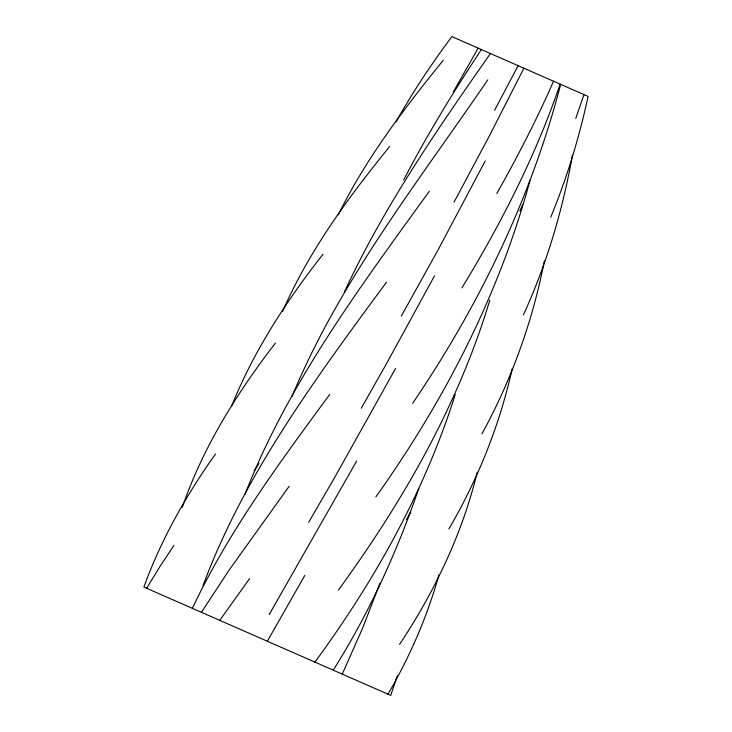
<?xml version="1.0" encoding="UTF-8"?>
<svg xmlns="http://www.w3.org/2000/svg" width="732" height="732" viewBox="0 0 732 732"><rect width="100%" height="100%" fill="white"/><g stroke="black" fill="none" stroke-linecap="round" stroke-linejoin="round"><path stroke-width="1.1" d="M572.461 155.111C562.679 210.084 546.749 264.051 523.426 314.833M544.379 260.83C532.64 321.247 511.577 379.789 481.967 433.765M512.299 368.379C499.755 424.816 478.06 479.057 448.881 528.943M477.246 472.232C462.258 533.829 434.552 591.74 399.562 644.416M438.99 574.675C427.305 616.527 409.829 656.65 387.997 694.192M560.657 84.354C530.947 198.647 478.884 305.866 412.619 403.323M375.873 496.9C444.178 400.77 499.178 294.786 529.95 180.575M489.818 300.083C458.177 405.446 402.756 501.585 338.367 590.138M397.357 675.645L390.751 695.4L143.884 587.055C161.113 539.466 186.257 495.125 215.537 453.95M575.764 118.401L583.98 94.584M455.222 394.603C424.661 491.291 374.738 580.604 314.897 662.112M182.286 507.322C202.837 447.371 236.921 393.093 275.397 343.098M418.823 488.326C397.037 551.818 369.065 613.315 333.225 670.155M560.136 84.116C535.769 155.715 501.228 223.379 461.919 287.841M379.844 583.413L362.596 628.193L342.274 674.126M550.775 217.139C566.879 178.132 579.177 137.625 588.116 96.404L451.854 36.6C431.569 63.849 412.619 92.122 396.085 121.823M203.011 585.582C244.644 473.723 316.398 377.41 386.505 282.168M245.01 494.32C288.262 383.165 360.007 287.1 429.345 191.272M231.614 406.159C253.675 350.994 286.459 300.898 322.958 254.278M519.857 211.045L522.63 204.786M291.986 396.506C339.813 280.905 417.945 182.341 487.805 79.806M553.52 81.215C536.739 119.664 517.405 156.923 496.836 193.468M282.644 311.375C308.995 250.93 348.313 197.356 389.708 146.446M338.257 214.869C365.854 158.707 403.982 108.629 443.317 60.271M344.735 291.263C383.934 206.625 437.096 129.683 490.422 53.528M192.36 608.329C228.659 531.331 279.533 462.67 329.757 394.383M523.892 68.213L489.626 135.447L454.05 202.105M518.119 65.679L494.64 110.23M485.234 160.949L438.056 249.941L401.31 316.087M403.652 179.99C427.003 135.045 453.401 91.747 481.418 49.575M434.534 275.818L386.157 364.289L361.269 408.218M453.254 92.058L478.142 48.138M406.406 519.839L410.689 512.18M395.6 368.434L334.057 478.545L308.684 522.264M267.317 641.232L304.814 575.416M356.649 461.032L269.166 614.615M146.638 588.263L159.86 566.641L173.941 545.395M254.15 470.896L258.927 463.457M201.41 612.3L229.372 569.725L289.177 486.268M219.737 620.343L249.621 578.609"/></g></svg>
